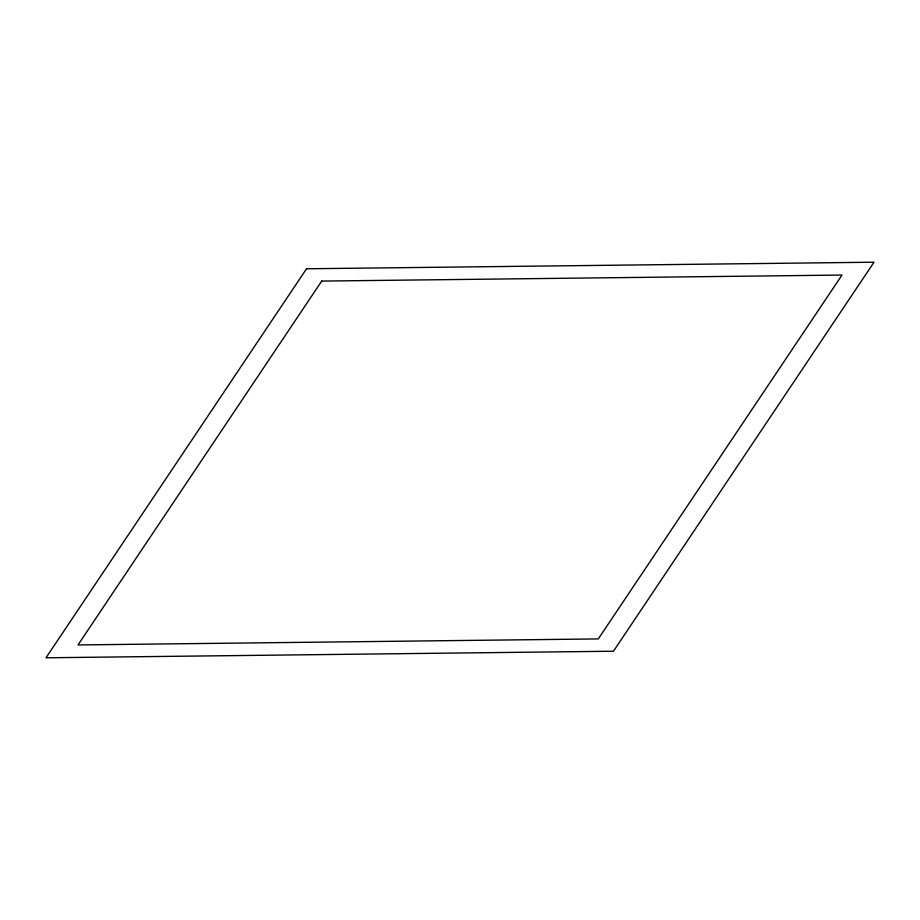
<?xml version="1.0" encoding="UTF-8"?>
<svg xmlns="http://www.w3.org/2000/svg" width="920" height="920" viewBox="0 0 920 920"><rect width="100%" height="100%" fill="white"/><g stroke="black" fill="none" stroke-linecap="round" stroke-linejoin="round"><path stroke-width="1.38" d="M306.532 268.778L46 657.788L613.467 651.222L874 262.211L306.532 268.778M321.701 281.083L78.016 644.943L598.299 638.917L841.984 275.057L321.701 281.083"/></g></svg>
